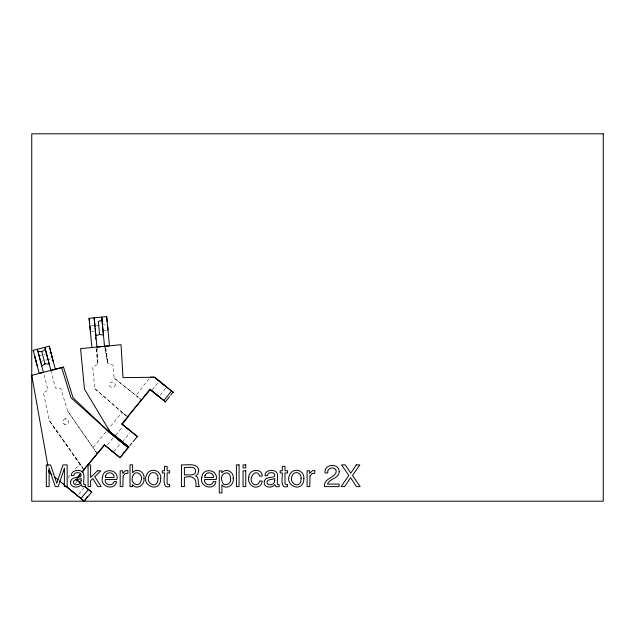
<?xml version="1.0" encoding="UTF-8"?>
<svg xmlns="http://www.w3.org/2000/svg" width="635" height="635" viewBox="0 0 635 635"><rect width="100%" height="100%" fill="white"/><g stroke="black" fill="none" stroke-linecap="round" stroke-linejoin="round"><path stroke-width="0.48" stroke-dasharray="3.17 2.38" d="M149.09 378.746L135.953 395.47L138.112 397.224L114.125 378.047L113.07 365.181L107.759 363.403L104.704 347.274M152.297 390.025L158.099 382.659M160.234 395.224L166.616 387.128M96.996 348.012L97.584 364.387L92.718 367.133L94.798 388.588L121.96 412.401L109.514 427.609M68.001 477.83L69.842 475.544M75.232 483.767L77.081 481.489M78.772 494.276L83.685 488.18M122.444 441.904L129.762 432.919M115.705 435.213L122.428 426.974M105.831 431.983L93.051 447.627L93.456 448.207M107.394 444.746L113.681 437.15M113.998 451.437L120.904 443.087M75.43 468.876L79.78 463.701L82.868 468.114M65.254 418.878C62.23 419.322 62.278 424.077 65.254 424.513A2.651 2.651 0 0 0 66.889 424.347C70.08 423.228 68.461 418.092 65.254 418.878L66.373 418.878M38.664 355.814L50.022 352.869M40.148 361.553L46.776 359.839M47.72 359.593L50.554 358.854M91.44 331.795L94.361 331.518M104.084 330.573L106.029 330.39M90.884 325.977L106.434 324.477M64.706 424.347L63.778 423.728M121.96 412.401L126.508 416.068M114.125 378.047L141.541 399.939M139.224 398.113L140.494 399.137M124.127 414.139L126.159 415.798M94.798 388.588L127.516 416.909M80.177 464.288L49.22 420.513L43.434 392.724L47.998 390.073L43.394 372.34M83.891 469.559L49.22 420.513L80.661 465.003M83.066 468.447L81.343 465.955M50.832 370.411L55.42 388.017L60.785 388.342L67.826 411.321L94.607 449.882M67.826 411.321L97.155 453.581M96.337 452.382L95.417 451.048L96.282 452.31M47.816 465.463L48.149 467.4M105.37 347.813L107.759 363.403L105.743 347.964M105.37 347.726L107.759 363.403M96.441 348.861L97.584 364.387L96.663 348.567M115.229 384.604C115.657 388.263 109.728 388.818 109.474 385.143A2.913 2.913 0 0 1 110.99 382.318C112.752 381.397 115.038 382.619 115.229 384.604"/><path stroke-width="0.95" d="M159.075 396.7L150.273 389.596L127.516 416.909L127.873 417.179L122.222 424.315L125.071 426.641M166.029 401.09L169.553 396.653M170.728 395.176L173.069 392.216L155.178 377.888L154.051 377.222L150.273 377.222M165.743 402.074L163.909 400.542L171.537 391.025M137.66 436.737L121.809 423.997L149.9 389.342L150.273 389.596M80.558 474.321L76.279 479.568L80.447 482.989M82.391 472.067L84.225 469.821L83.891 469.559L104.743 445.103L110.157 449.564M47.816 465.463L31.75 375.364L61.619 367.617L70.985 397.764L109.49 432.348L128.27 447.746L120.071 457.708L124.452 451.771M125.627 450.342L127.968 447.5L118.578 439.785M77.184 477.75L80.891 473.258M82.129 471.757L104.338 444.841L104.743 445.103M87.638 496.411L84.185 501.198L91.678 492.117L84.78 486.481M129.977 445.437L131.818 443.198M133.048 441.714L137.358 436.499L135.001 434.594M74.335 493.157L83.883 500.959L81.042 498.419L88.455 489.498M38.116 352.004L37.965 351.449L41.823 351.631L45.41 349.52L48.006 359.529M95.194 328.319L95.925 335.859L99.552 334.375L103.434 335.145L101.711 317.095L89.098 318.31L91.916 347.528M61.619 367.617L63.524 367.117L73.025 397.764L100.195 423.529M50.832 370.411L63.524 367.117M33.512 351.52L33.203 350.345L49.284 346.17L50.57 351.107M94.369 320.723L94.155 317.817L96.964 347.035L109.49 345.837L106.664 316.619L101.711 317.095L102.092 319.992M165.822 386.382L154.456 377.23L122.992 377.65L121.039 344.718L80.574 348.623L84.479 389.072L110.125 431.943L116.3 436.92M154.051 377.222L154.456 377.23M48.339 360.783L49.165 363.99L44.99 363.847L41.727 365.919L41.18 363.807M129.048 447.175L124.404 443.444M122.444 441.904L116.348 436.951M121.809 423.997L122.222 424.315M166.616 387.128L157.829 380.032M77.541 495.8L75.43 494.054M150.741 390.033L165.441 401.828M123.015 442.325L117.142 437.594M149.9 389.342L163.909 400.542M125.762 427.172L130.985 431.427M113.657 434.808L116.523 437.134M76.708 479.885L77.486 480.505M84.78 486.553L91.392 491.871M59.468 480.893L69.993 489.577M166.64 387.04L173.379 392.462M128.746 446.921L109.895 431.752L108.283 429.077M68.453 488.315L81.042 498.419M121.531 442.325L112.895 435.229M78.24 481.132L79.026 481.759M74.478 493.236L66.302 486.561M64.31 484.926L63.095 483.933M111.546 434.118L107.085 430.459M119.769 457.462L110.355 449.763L112.641 451.644M134.485 434.189L122.587 424.625M75.954 479.242L81.105 483.465M113.078 451.993L119.094 456.914M113.324 435.507L101.624 424.878M104.338 444.841L113.371 452.191M51.975 474.718L48.982 472.242L48.649 470.305M54.221 476.567L57.968 479.663M73.739 492.641L70.763 490.196M90.456 331.827L89.908 326.072M44.966 363.736L41.823 351.631M50.975 352.679L51.292 353.893L50.967 352.623M52.443 358.315L52.157 357.219M35.338 358.569L36.362 362.537M51.999 356.592L51.419 354.394M39.489 357.275L38.291 352.671M39.711 358.14L40.894 362.712M49.284 346.17L55.277 369.252M45.339 349.218L44.847 347.321L50.99 370.983M34.512 355.402L37.362 366.371M33.203 350.345L39.195 373.428L43.394 372.34L37.409 349.25L37.711 350.433M51.864 356.108L53.411 362.085M35.211 358.077L34.885 356.791M107.41 324.382L107.974 330.2M99.552 334.375L98.322 321.627L101.989 320.048L104.529 346.313M107.696 327.303L107.752 327.858M106.664 316.619L107.172 321.747M95.052 326.834L94.472 320.762M89.098 318.31L89.598 323.437M95.583 337.217L95.726 339.161M64.421 468.289L64.357 486.616L67.159 486.616L67.159 464.891L62.984 464.891L56.785 483.259L50.546 464.891L46.331 464.891L46.331 486.616L49.141 486.616L49.062 468.289L55.309 486.616L58.222 486.616L64.421 468.289M230.489 478.599C232.085 484.473 222.742 487.585 221.956 480.949C218.964 472.765 230.894 468.979 230.489 478.599M132.532 477.091C129.778 483.235 139.517 488.299 140.962 481.06C144.161 473.996 134.096 468.693 132.532 477.091M143.954 478.393C145.201 484.688 136.604 490.633 132.461 484.592L132.461 486.616L130.008 486.616L130.008 464.812L132.596 464.812L132.596 472.702C136.636 467.32 145.209 472.107 143.954 478.393M160.742 478.361C160.631 494.935 138.176 484.886 148.011 472.686A6.54 6.54 0 0 1 151.828 470.464C156.599 469.273 161.274 473.512 160.742 478.361M248.825 477.163C247.102 483.108 253.254 489.593 259.088 486.259A5.437 5.437 0 0 0 261.485 483.735L262.255 481.012L259.667 481.012C259.358 483.394 257.143 485.331 254.698 484.695A3.262 3.262 0 0 1 252.54 483.171C247.626 477.79 256.715 467.416 259.667 476.099L262.255 476.099C262.152 467.622 248.563 469.201 248.825 477.163M303.871 478.361C303.752 494.935 281.297 484.886 291.132 472.686A6.54 6.54 0 0 1 294.957 470.464C299.72 469.273 304.403 473.512 303.871 478.361M102.521 477.179C99.322 486.529 114.562 491.538 116.634 481.647L114.014 481.647C112.728 486.918 104.164 485.164 105.243 479.544L116.856 479.544C119.396 469.479 103.148 467.074 102.521 477.179M201.859 477.179C198.66 486.529 213.908 491.538 215.971 481.647L213.36 481.647C212.066 486.918 203.502 485.164 204.589 479.544L216.194 479.544C218.742 469.479 202.486 467.074 201.859 477.179M233.204 478.345C234.601 484.592 226.314 490.601 221.925 484.838L221.925 492.935L219.258 492.935L219.258 470.853L221.845 470.853L221.845 472.948C225.703 467.281 234.378 472.075 233.204 478.345M195.683 471.027C195.739 476.655 187.674 474.448 184.396 474.845L184.396 467.416C187.666 467.924 195.54 465.415 195.683 471.027M70.628 481.417C69.39 487.521 78.343 488.99 81.24 484.521L82.502 486.712L85.527 486.688L85.527 484.727L83.939 484.561C82.677 480.322 86.535 471.964 80.026 470.654C76.486 469.686 71.056 471.099 71.358 475.615L73.843 475.615C73.906 472.416 77.994 472.075 80.208 473.25L81.177 475.226L80.542 476.766C77.24 477.647 71.517 476.988 70.628 481.417M264.271 481.417C263.033 487.521 271.978 488.99 274.876 484.521L276.146 486.712L279.162 486.688L279.162 484.727L277.574 484.561C276.312 480.322 280.17 471.964 273.669 470.654C270.121 469.686 264.7 471.099 264.993 475.615L267.478 475.615C267.549 472.416 271.629 472.075 273.852 473.25L274.82 475.226L274.177 476.766C270.875 477.647 265.16 476.988 264.271 481.417M339.177 471.71C339.146 478.623 329.454 478.345 327.501 484.1L339.074 484.1L339.074 486.616L324.533 486.616C323.413 478.179 334.566 478.345 336.233 471.829C336.336 465.812 326.525 467.13 327.755 472.948L325.049 472.948C323.564 463.725 339.336 462.637 339.177 471.71M157.964 478.441C158.21 490.434 143.677 483.402 149.828 474.504A3.619 3.619 0 0 1 152.241 472.757C155.702 471.765 158.409 475.155 157.964 478.441M301.085 478.441C301.331 490.434 286.806 483.402 292.949 474.504A3.619 3.619 0 0 1 295.362 472.757C298.831 471.765 301.53 475.155 301.085 478.441M198.668 470.749L197.866 473.94L195.604 475.94C199.731 477.441 197.429 482.576 198.922 485.648L199.501 486.616L195.89 486.616C196.85 478.123 192.969 475.385 184.396 477.298L184.396 486.616L181.451 486.616L181.451 464.891C186.587 465.384 198.358 462.256 198.668 470.749M81.105 480.703C81.32 484.322 75.573 486.473 73.533 483.433C72.319 478.726 78.549 479.965 81.105 478.56L81.105 480.703M274.741 480.703C274.955 484.322 269.208 486.473 267.176 483.433C265.954 478.726 272.185 479.965 274.741 478.56L274.741 480.703M123.134 475.917L122.865 486.616L120.198 486.616L120.198 470.773L122.73 470.773L122.73 473.512L125.555 470.71L127.905 470.495L127.905 473.305L125.254 473.551L123.134 475.917M310.039 475.917L309.769 486.616L307.11 486.616L307.11 470.773L309.634 470.773L309.634 473.512L312.468 470.71L314.817 470.495L314.817 473.305L312.158 473.551L310.039 475.917M105.688 475.567L105.315 477.433L114.117 477.433C114.641 472.511 107.212 470.94 105.688 475.567M205.026 475.567L204.66 477.433L213.463 477.433C213.979 472.511 206.558 470.94 205.026 475.567M356.275 464.891L350.774 473.202L345.226 464.891L341.543 464.891L348.837 475.48L341.051 486.616L344.607 486.616L350.623 477.687L356.481 486.616L360.132 486.616L352.488 475.48L359.783 464.891L356.275 464.891M97.465 470.773L90.63 477.504L90.63 464.891L88.074 464.891L88.074 486.616L90.63 486.616L90.63 480.671L92.861 478.631L97.806 486.616L101.203 486.616L94.798 476.71L100.87 470.773L97.465 470.773M169.664 486.616C161.584 488.958 164.846 476.98 164.441 472.948L162.298 472.948L162.298 470.773L164.441 470.773L164.441 466.352L167.132 466.352L167.132 470.773L169.664 470.773L169.664 472.948L167.132 472.948L167.132 483.291L167.696 484.402L169.664 484.521L169.664 486.616M287.52 486.616C279.44 488.958 282.702 476.98 282.305 472.948L280.154 472.948L280.154 470.773L282.305 470.773L282.305 466.352L284.996 466.352L284.996 470.773L287.52 470.773L287.52 472.948L284.996 472.948L284.996 483.291L285.552 484.402L287.52 484.521L287.52 486.616M603.25 133.802L31.75 133.802L31.75 501.198L603.25 501.198L603.25 133.802M239.054 464.891L236.387 464.891L236.387 486.616L239.054 486.616L239.054 464.891M245.753 464.891L243.046 464.891L243.046 467.908L245.753 467.908L245.753 464.891M245.753 470.853L243.046 470.853L243.046 486.616L245.753 486.616L245.753 470.853"/></g></svg>
